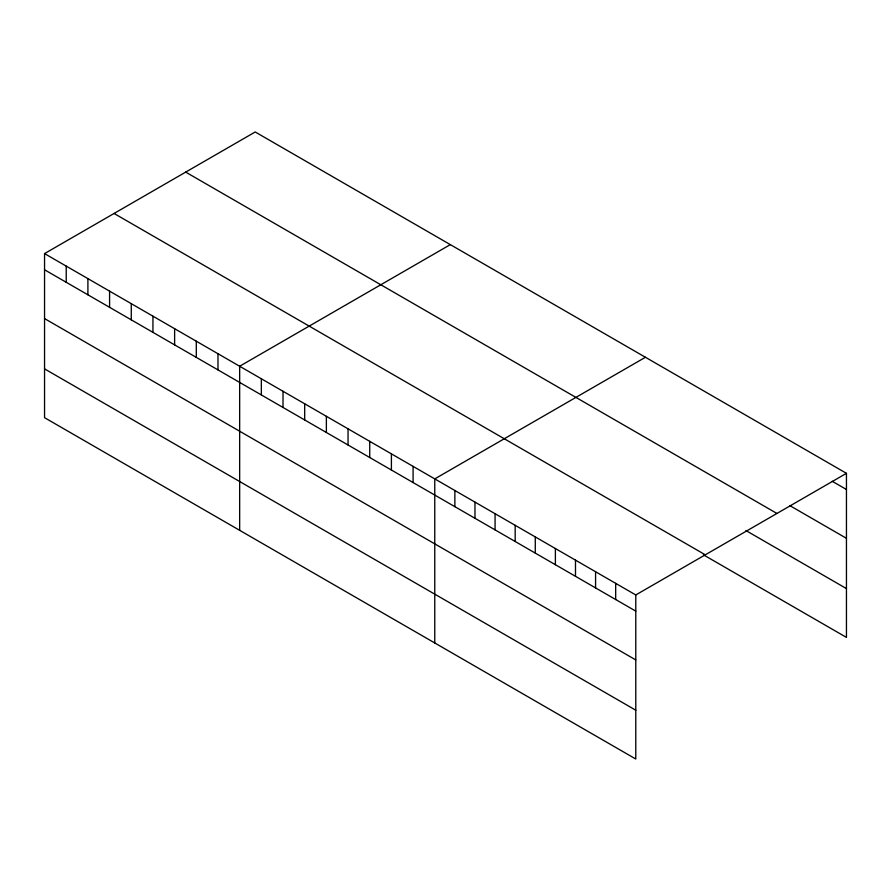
<?xml version="1.0" encoding="UTF-8"?>
<svg xmlns="http://www.w3.org/2000/svg" width="891" height="891" viewBox="0 0 891 891"><rect width="100%" height="100%" fill="white"/><g stroke="black" fill="none" stroke-linecap="round" stroke-linejoin="round"><path stroke-width="1.34" d="M44.55 253.601L635.784 594.954L635.784 759.021L44.55 417.679L44.55 253.601L255.216 131.979L846.45 473.321L846.45 637.399L703.367 554.792M450.323 244.624L239.657 366.246L239.657 530.323M645.429 357.269L434.763 478.89L434.763 642.968M635.784 594.954L846.45 473.321M832.261 481.307L846.45 489.493M789.693 505.531L846.45 538.309M185.696 172.108L776.93 513.461M745.945 530.557L846.45 588.595M114.07 213.461L705.304 554.815M44.55 269.773L635.784 611.126M44.55 318.577L635.784 659.93M44.55 368.874L635.784 710.216M615.681 583.349L615.681 599.52M595.578 571.732L595.578 587.915M575.486 560.127L575.486 576.31M555.383 548.522L555.383 564.694M535.279 536.917L535.279 553.088M515.176 525.311L515.176 541.483M495.073 513.706L495.073 529.878M474.97 502.101L474.97 518.272M454.867 490.495L454.867 506.667M413.09 466.372L413.09 482.543M391.405 453.864L391.405 470.036M369.732 441.346L369.732 457.517M348.047 428.827L348.047 444.999M326.373 416.309L326.373 432.48M304.689 403.79L304.689 419.973M283.015 391.283L283.015 407.454M261.341 378.764L261.341 394.936M217.983 353.727L217.983 369.899M196.298 341.22L196.298 357.391M174.625 328.701L174.625 344.873M152.94 316.182L152.94 332.354M131.267 303.664L131.267 319.836M109.582 291.145L109.582 307.328M87.908 278.638L87.908 294.81M66.224 266.119L66.224 282.291"/></g></svg>
